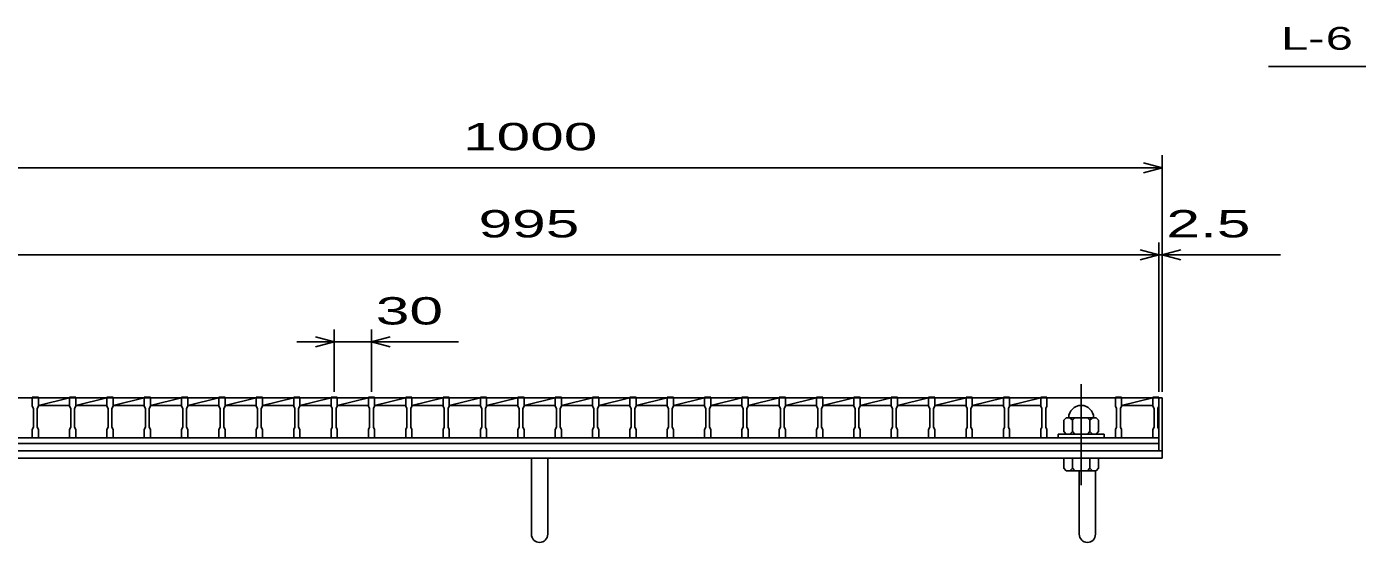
# Model space of a CAD drawing. Units: millimetres, scale not verified. Extents: x -1820 to 1731, y -1282 to 1054.
# Drawn here: x -1262 to -194, y -589 to -174 of the extents above; entities that cross this region are included whole.
import ezdxf
from ezdxf.enums import TextEntityAlignment as Align

# ---------------------------------------------------------------- set-up
doc = ezdxf.new("R2010")
doc.units = ezdxf.units.MM
doc.header["$LTSCALE"] = 10
doc.linetypes.add('CHAIN', pattern=[18.5, 12, -1.5, 3.5, -1.5])
for name, color, linetype, lineweight in [('16', 3, 'Continuous', 25), ('19', 6, 'Continuous', 25), ('22', 4, 'Continuous', 25)]:
    doc.layers.add(name, color=color, linetype=linetype, lineweight=lineweight)
doc.styles.add('ベクトル', font='')
doc.styles.get('ベクトル').set_extended_font_data('ベクトル')

msp = doc.modelspace()

# ---------------------------------------------------------------- linework, layer by layer
at = {"layer": '16', "linetype": 'CHAIN'}
msp.add_line((-415.5, -542.5), (-415.5, -461.5), dxfattribs=at)
at = {"layer": '16'}
for p, q in [((-1313, -472.5), (-1258, -472.5)), ((-1258, -472.5), (-1258, -471.8)), ((-1258, -471.8), (-1253, -471.8)), ((-1258, -472.5), (-1258, -479)), ((-1253, -472.5), (-1258, -472.5)), ((-1258, -479), (-1257, -481)), ((-1254, -481), (-1253, -479)), ((-1253, -471.8), (-1253, -472.5)), ((-1253, -479), (-1253, -472.5)), ((-1253, -472.5), (-1228, -472.5)), ((-1253, -478.5), (-1228, -472.5)), ((-1253, -478.5), (-1228, -478.5)), ((-1228, -472.5), (-1228, -471.8)), ((-1228, -471.8), (-1223, -471.8)), ((-1228, -472.5), (-1228, -479)), ((-1223, -472.5), (-1228, -472.5)), ((-1228, -479), (-1227, -481)), ((-1224, -481), (-1223, -479)), ((-1223, -471.8), (-1223, -472.5)), ((-1223, -479), (-1223, -472.5)), ((-1223, -472.5), (-1198, -472.5)), ((-1223, -478.5), (-1198, -472.5)), ((-1223, -478.5), (-1198, -478.5)), ((-1198, -472.5), (-1198, -471.8)), ((-1198, -471.8), (-1193, -471.8)), ((-1198, -472.5), (-1198, -479)), ((-1193, -472.5), (-1198, -472.5)), ((-1198, -479), (-1197, -481)), ((-1194, -481), (-1193, -479)), ((-1193, -471.8), (-1193, -472.5)), ((-1193, -479), (-1193, -472.5)), ((-1193, -472.5), (-1168, -472.5)), ((-1193, -478.5), (-1168, -472.5)), ((-1193, -478.5), (-1168, -478.5)), ((-1168, -472.5), (-1168, -471.8)), ((-1168, -471.8), (-1163, -471.8)), ((-1168, -472.5), (-1168, -479)), ((-1163, -472.5), (-1168, -472.5)), ((-1168, -479), (-1167, -481)), ((-1164, -481), (-1163, -479)), ((-1163, -471.8), (-1163, -472.5)), ((-1163, -479), (-1163, -472.5)), ((-1163, -472.5), (-1138, -472.5)), ((-1163, -478.5), (-1138, -472.5)), ((-1163, -478.5), (-1138, -478.5)), ((-1138, -472.5), (-1138, -471.8)), ((-1138, -471.8), (-1133, -471.8)), ((-1138, -472.5), (-1138, -479)), ((-1133, -472.5), (-1138, -472.5)), ((-1138, -479), (-1137, -481)), ((-1134, -481), (-1133, -479)), ((-1133, -471.8), (-1133, -472.5)), ((-1133, -479), (-1133, -472.5)), ((-1133, -472.5), (-1108, -472.5)), ((-1133, -478.5), (-1108, -472.5)), ((-1133, -478.5), (-1108, -478.5)), ((-1108, -472.5), (-1108, -471.8)), ((-1108, -471.8), (-1103, -471.8)), ((-1108, -472.5), (-1108, -479)), ((-1103, -472.5), (-1108, -472.5)), ((-1108, -479), (-1107, -481)), ((-1104, -481), (-1103, -479)), ((-1103, -471.8), (-1103, -472.5)), ((-1103, -479), (-1103, -472.5)), ((-1103, -472.5), (-1078, -472.5)), ((-1103, -478.5), (-1078, -472.5)), ((-1103, -478.5), (-1078, -478.5)), ((-1078, -472.5), (-1078, -471.8)), ((-1078, -471.8), (-1073, -471.8)), ((-1078, -472.5), (-1078, -479)), ((-1073, -472.5), (-1078, -472.5)), ((-1078, -479), (-1077, -481)), ((-1074, -481), (-1073, -479)), ((-1073, -471.8), (-1073, -472.5)), ((-1073, -479), (-1073, -472.5)), ((-1073, -472.5), (-1048, -472.5)), ((-1073, -478.5), (-1048, -472.5)), ((-1073, -478.5), (-1048, -478.5)), ((-1048, -472.5), (-1048, -471.8)), ((-1048, -471.8), (-1043, -471.8)), ((-1048, -472.5), (-1048, -479)), ((-1043, -472.5), (-1048, -472.5)), ((-1048, -479), (-1047, -481)), ((-1044, -481), (-1043, -479)), ((-1043, -471.8), (-1043, -472.5)), ((-1043, -479), (-1043, -472.5)), ((-1043, -472.5), (-1018, -472.5)), ((-1043, -478.5), (-1018, -472.5)), ((-1043, -478.5), (-1018, -478.5)), ((-1018, -472.5), (-1018, -471.8)), ((-1018, -471.8), (-1013, -471.8)), ((-1018, -472.5), (-1018, -479)), ((-1013, -472.5), (-1018, -472.5)), ((-1018, -479), (-1017, -481)), ((-1014, -481), (-1013, -479)), ((-1013, -471.8), (-1013, -472.5)), ((-1013, -479), (-1013, -472.5)), ((-1013, -472.5), (-988, -472.5)), ((-1013, -478.5), (-988, -472.5)), ((-1013, -478.5), (-988, -478.5)), ((-988, -472.5), (-988, -471.8)), ((-988, -471.8), (-983, -471.8)), ((-988, -472.5), (-988, -479)), ((-983, -472.5), (-988, -472.5)), ((-988, -479), (-987, -481)), ((-984, -481), (-983, -479)), ((-983, -471.8), (-983, -472.5)), ((-983, -479), (-983, -472.5)), ((-983, -472.5), (-958, -472.5)), ((-983, -478.5), (-958, -472.5)), ((-983, -478.5), (-958, -478.5)), ((-958, -472.5), (-958, -471.8)), ((-958, -471.8), (-953, -471.8)), ((-958, -472.5), (-958, -479)), ((-953, -472.5), (-958, -472.5)), ((-958, -479), (-957, -481)), ((-954, -481), (-953, -479)), ((-953, -471.8), (-953, -472.5)), ((-953, -479), (-953, -472.5)), ((-953, -472.5), (-928, -472.5)), ((-953, -478.5), (-928, -472.5)), ((-953, -478.5), (-928, -478.5)), ((-928, -472.5), (-928, -471.8)), ((-928, -471.8), (-923, -471.8)), ((-928, -472.5), (-928, -479)), ((-923, -472.5), (-928, -472.5)), ((-928, -479), (-927, -481)), ((-924, -481), (-923, -479)), ((-923, -471.8), (-923, -472.5)), ((-923, -479), (-923, -472.5)), ((-923, -472.5), (-898, -472.5)), ((-923, -478.5), (-898, -472.5)), ((-923, -478.5), (-898, -478.5)), ((-898, -472.5), (-898, -471.8)), ((-898, -471.8), (-893, -471.8)), ((-898, -472.5), (-898, -479)), ((-893, -472.5), (-898, -472.5)), ((-898, -479), (-897, -481)), ((-894, -481), (-893, -479)), ((-893, -471.8), (-893, -472.5)), ((-893, -479), (-893, -472.5)), ((-893, -472.5), (-868, -472.5)), ((-893, -478.5), (-868, -472.5)), ((-893, -478.5), (-868, -478.5)), ((-868, -472.5), (-868, -471.8)), ((-868, -471.8), (-863, -471.8)), ((-868, -472.5), (-868, -479)), ((-863, -472.5), (-868, -472.5)), ((-868, -479), (-867, -481)), ((-864, -481), (-863, -479)), ((-863, -471.8), (-863, -472.5)), ((-863, -479), (-863, -472.5)), ((-863, -472.5), (-838, -472.5)), ((-863, -478.5), (-838, -472.5)), ((-863, -478.5), (-838, -478.5)), ((-838, -472.5), (-838, -471.8)), ((-838, -471.8), (-833, -471.8)), ((-838, -472.5), (-838, -479)), ((-833, -472.5), (-838, -472.5)), ((-838, -479), (-837, -481)), ((-834, -481), (-833, -479)), ((-833, -471.8), (-833, -472.5)), ((-833, -479), (-833, -472.5)), ((-833, -472.5), (-808, -472.5)), ((-833, -478.5), (-808, -472.5)), ((-833, -478.5), (-808, -478.5)), ((-808, -472.5), (-808, -471.8)), ((-808, -471.8), (-803, -471.8)), ((-808, -472.5), (-808, -479)), ((-803, -472.5), (-808, -472.5)), ((-808, -479), (-807, -481)), ((-804, -481), (-803, -479)), ((-803, -471.8), (-803, -472.5)), ((-803, -479), (-803, -472.5)), ((-803, -472.5), (-778, -472.5)), ((-803, -478.5), (-778, -472.5)), ((-803, -478.5), (-778, -478.5)), ((-778, -472.5), (-778, -471.8)), ((-778, -471.8), (-773, -471.8)), ((-778, -472.5), (-778, -479)), ((-773, -472.5), (-778, -472.5)), ((-778, -479), (-777, -481)), ((-774, -481), (-773, -479)), ((-773, -471.8), (-773, -472.5)), ((-773, -479), (-773, -472.5)), ((-773, -472.5), (-748, -472.5)), ((-773, -478.5), (-748, -472.5)), ((-773, -478.5), (-748, -478.5)), ((-748, -472.5), (-748, -471.8)), ((-748, -471.8), (-743, -471.8)), ((-748, -472.5), (-748, -479)), ((-743, -472.5), (-748, -472.5)), ((-748, -479), (-747, -481)), ((-744, -481), (-743, -479)), ((-743, -471.8), (-743, -472.5)), ((-743, -479), (-743, -472.5)), ((-743, -472.5), (-718, -472.5)), ((-743, -478.5), (-718, -472.5)), ((-743, -478.5), (-718, -478.5)), ((-718, -472.5), (-718, -471.8)), ((-718, -471.8), (-713, -471.8)), ((-718, -472.5), (-718, -479)), ((-713, -472.5), (-718, -472.5)), ((-718, -479), (-717, -481)), ((-714, -481), (-713, -479)), ((-713, -471.8), (-713, -472.5)), ((-713, -479), (-713, -472.5)), ((-713, -472.5), (-688, -472.5)), ((-713, -478.5), (-688, -472.5)), ((-713, -478.5), (-688, -478.5)), ((-688, -472.5), (-688, -471.8)), ((-688, -471.8), (-683, -471.8)), ((-688, -472.5), (-688, -479)), ((-683, -472.5), (-688, -472.5)), ((-688, -479), (-687, -481)), ((-684, -481), (-683, -479)), ((-683, -471.8), (-683, -472.5)), ((-683, -479), (-683, -472.5)), ((-683, -472.5), (-658, -472.5)), ((-683, -478.5), (-658, -472.5)), ((-683, -478.5), (-658, -478.5)), ((-658, -472.5), (-658, -471.8)), ((-658, -471.8), (-653, -471.8)), ((-658, -472.5), (-658, -479)), ((-653, -472.5), (-658, -472.5)), ((-658, -479), (-657, -481)), ((-654, -481), (-653, -479)), ((-653, -471.8), (-653, -472.5)), ((-653, -479), (-653, -472.5)), ((-653, -472.5), (-628, -472.5)), ((-653, -478.5), (-628, -472.5)), ((-653, -478.5), (-628, -478.5)), ((-628, -472.5), (-628, -471.8)), ((-628, -471.8), (-623, -471.8)), ((-628, -472.5), (-628, -479)), ((-623, -472.5), (-628, -472.5)), ((-628, -479), (-627, -481)), ((-624, -481), (-623, -479)), ((-623, -471.8), (-623, -472.5)), ((-623, -479), (-623, -472.5)), ((-623, -472.5), (-598, -472.5)), ((-623, -478.5), (-598, -472.5)), ((-623, -478.5), (-598, -478.5)), ((-598, -472.5), (-598, -471.8)), ((-598, -471.8), (-593, -471.8)), ((-598, -472.5), (-598, -479)), ((-593, -472.5), (-598, -472.5)), ((-598, -479), (-597, -481)), ((-594, -481), (-593, -479)), ((-593, -471.8), (-593, -472.5)), ((-593, -479), (-593, -472.5)), ((-593, -472.5), (-568, -472.5)), ((-593, -478.5), (-568, -472.5)), ((-593, -478.5), (-568, -478.5)), ((-568, -472.5), (-568, -471.8)), ((-568, -471.8), (-563, -471.8)), ((-568, -472.5), (-568, -479)), ((-563, -472.5), (-568, -472.5)), ((-568, -479), (-567, -481)), ((-564, -481), (-563, -479)), ((-563, -471.8), (-563, -472.5)), ((-563, -479), (-563, -472.5)), ((-563, -472.5), (-538, -472.5)), ((-563, -478.5), (-538, -472.5)), ((-563, -478.5), (-538, -478.5)), ((-538, -472.5), (-538, -471.8)), ((-538, -471.8), (-533, -471.8)), ((-538, -472.5), (-538, -479)), ((-533, -472.5), (-538, -472.5)), ((-538, -479), (-537, -481)), ((-534, -481), (-533, -479)), ((-533, -471.8), (-533, -472.5)), ((-533, -479), (-533, -472.5)), ((-533, -472.5), (-508, -472.5)), ((-533, -478.5), (-508, -472.5)), ((-533, -478.5), (-508, -478.5)), ((-508, -472.5), (-508, -471.8)), ((-508, -471.8), (-503, -471.8)), ((-508, -472.5), (-508, -479)), ((-503, -472.5), (-508, -472.5)), ((-508, -479), (-507, -481)), ((-504, -481), (-503, -479)), ((-503, -471.8), (-503, -472.5)), ((-503, -479), (-503, -472.5)), ((-503, -472.5), (-478, -472.5)), ((-503, -478.5), (-478, -472.5)), ((-503, -478.5), (-478, -478.5)), ((-478, -472.5), (-478, -471.8)), ((-478, -471.8), (-473, -471.8)), ((-478, -472.5), (-478, -479)), ((-473, -472.5), (-478, -472.5)), ((-478, -479), (-477, -481)), ((-474, -481), (-473, -479)), ((-473, -471.8), (-473, -472.5)), ((-473, -479), (-473, -472.5)), ((-473, -472.5), (-448, -472.5)), ((-473, -478.5), (-448, -472.5)), ((-473, -478.5), (-448, -478.5)), ((-448, -472.5), (-448, -471.8)), ((-448, -471.8), (-443, -471.8)), ((-448, -472.5), (-448, -479)), ((-443, -472.5), (-448, -472.5)), ((-448, -479), (-447, -481)), ((-444, -481), (-443, -479)), ((-443, -471.8), (-443, -472.5)), ((-443, -479), (-443, -472.5)), ((-443, -472.5), (-388, -472.5)), ((-388, -472.5), (-388, -471.8)), ((-388, -471.8), (-383, -471.8)), ((-388, -472.5), (-388, -479)), ((-383, -472.5), (-388, -472.5)), ((-388, -479), (-387, -481)), ((-384, -481), (-383, -479)), ((-383, -471.8), (-383, -472.5)), ((-383, -479), (-383, -472.5)), ((-383, -472.5), (-358, -472.5)), ((-383, -478.5), (-358, -472.5)), ((-383, -478.5), (-358, -478.5)), ((-358, -472.5), (-358, -471.8)), ((-358, -471.8), (-353, -471.8)), ((-358, -472.5), (-358, -479)), ((-353, -472.5), (-358, -472.5)), ((-358, -479), (-357, -481)), ((-354, -481), (-353, -479)), ((-353, -471.8), (-353, -472.5)), ((-353, -479), (-353, -472.5)), ((-353, -504.5), (-353, -472.5)), ((-1257, -481), (-1257, -496)), ((-1254, -496), (-1254, -481)), ((-1227, -481), (-1227, -496)), ((-1224, -496), (-1224, -481)), ((-1197, -481), (-1197, -496)), ((-1194, -496), (-1194, -481)), ((-1167, -481), (-1167, -496)), ((-1164, -496), (-1164, -481)), ((-1137, -481), (-1137, -496)), ((-1134, -496), (-1134, -481)), ((-1107, -481), (-1107, -496)), ((-1104, -496), (-1104, -481)), ((-1077, -481), (-1077, -496)), ((-1074, -496), (-1074, -481)), ((-1047, -481), (-1047, -496)), ((-1044, -496), (-1044, -481)), ((-1017, -481), (-1017, -496)), ((-1014, -496), (-1014, -481)), ((-987, -481), (-987, -496)), ((-984, -496), (-984, -481)), ((-957, -481), (-957, -496)), ((-954, -496), (-954, -481)), ((-927, -481), (-927, -496)), ((-924, -496), (-924, -481)), ((-897, -481), (-897, -496)), ((-894, -496), (-894, -481)), ((-867, -481), (-867, -496)), ((-864, -496), (-864, -481)), ((-837, -481), (-837, -496)), ((-834, -496), (-834, -481)), ((-807, -481), (-807, -496)), ((-804, -496), (-804, -481)), ((-777, -481), (-777, -496)), ((-774, -496), (-774, -481)), ((-747, -481), (-747, -496)), ((-744, -496), (-744, -481)), ((-717, -481), (-717, -496)), ((-714, -496), (-714, -481)), ((-687, -481), (-687, -496)), ((-684, -496), (-684, -481)), ((-657, -481), (-657, -496)), ((-654, -496), (-654, -481)), ((-627, -481), (-627, -496)), ((-624, -496), (-624, -481)), ((-597, -481), (-597, -496)), ((-594, -496), (-594, -481)), ((-567, -481), (-567, -496)), ((-564, -496), (-564, -481)), ((-537, -481), (-537, -496)), ((-534, -496), (-534, -481)), ((-507, -481), (-507, -496)), ((-504, -496), (-504, -481)), ((-477, -481), (-477, -496)), ((-474, -496), (-474, -481)), ((-447, -481), (-447, -496)), ((-444, -496), (-444, -481)), ((-427.5, -488.5), (-429.5, -490.5)), ((-429.5, -499.5), (-429.5, -490.5)), ((-427.5, -488.5), (-403.5, -488.5)), ((-422.5, -490.5), (-424.5, -488.5)), ((-422.5, -490.5), (-420.5, -488.5)), ((-422.5, -499.5), (-422.5, -490.5)), ((-408.5, -490.5), (-410.5, -488.5)), ((-408.5, -490.5), (-406.5, -488.5)), ((-408.5, -499.5), (-408.5, -490.5)), ((-401.5, -490.5), (-403.5, -488.5)), ((-401.5, -499.5), (-401.5, -490.5)), ((-387, -481), (-387, -496)), ((-384, -496), (-384, -481)), ((-357, -481), (-357, -496)), ((-354, -496), (-354, -481)), ((-1257, -496), (-1258, -498)), ((-1258, -498), (-1258, -504.5)), ((-1253, -498), (-1254, -496)), ((-1253, -504.5), (-1253, -498)), ((-1227, -496), (-1228, -498)), ((-1228, -498), (-1228, -504.5)), ((-1223, -498), (-1224, -496)), ((-1223, -504.5), (-1223, -498)), ((-1197, -496), (-1198, -498)), ((-1198, -498), (-1198, -504.5)), ((-1193, -498), (-1194, -496)), ((-1193, -504.5), (-1193, -498)), ((-1167, -496), (-1168, -498)), ((-1168, -498), (-1168, -504.5)), ((-1163, -498), (-1164, -496)), ((-1163, -504.5), (-1163, -498)), ((-1137, -496), (-1138, -498)), ((-1138, -498), (-1138, -504.5)), ((-1133, -498), (-1134, -496)), ((-1133, -504.5), (-1133, -498)), ((-1107, -496), (-1108, -498)), ((-1108, -498), (-1108, -504.5)), ((-1103, -498), (-1104, -496)), ((-1103, -504.5), (-1103, -498)), ((-1077, -496), (-1078, -498)), ((-1078, -498), (-1078, -504.5)), ((-1073, -498), (-1074, -496)), ((-1073, -504.5), (-1073, -498)), ((-1047, -496), (-1048, -498)), ((-1048, -498), (-1048, -504.5)), ((-1043, -498), (-1044, -496)), ((-1043, -504.5), (-1043, -498)), ((-1017, -496), (-1018, -498)), ((-1018, -498), (-1018, -504.5)), ((-1013, -498), (-1014, -496)), ((-1013, -504.5), (-1013, -498)), ((-987, -496), (-988, -498)), ((-988, -498), (-988, -504.5)), ((-983, -498), (-984, -496)), ((-983, -504.5), (-983, -498)), ((-957, -496), (-958, -498)), ((-958, -498), (-958, -504.5)), ((-953, -498), (-954, -496)), ((-953, -504.5), (-953, -498)), ((-927, -496), (-928, -498)), ((-928, -498), (-928, -504.5)), ((-923, -498), (-924, -496)), ((-923, -504.5), (-923, -498)), ((-897, -496), (-898, -498)), ((-898, -498), (-898, -504.5)), ((-893, -498), (-894, -496)), ((-893, -504.5), (-893, -498)), ((-867, -496), (-868, -498)), ((-868, -498), (-868, -504.5)), ((-863, -498), (-864, -496)), ((-863, -504.5), (-863, -498)), ((-837, -496), (-838, -498)), ((-838, -498), (-838, -504.5)), ((-833, -498), (-834, -496)), ((-833, -504.5), (-833, -498)), ((-807, -496), (-808, -498)), ((-808, -498), (-808, -504.5)), ((-803, -498), (-804, -496)), ((-803, -504.5), (-803, -498)), ((-777, -496), (-778, -498)), ((-778, -498), (-778, -504.5)), ((-773, -498), (-774, -496)), ((-773, -504.5), (-773, -498)), ((-747, -496), (-748, -498)), ((-748, -498), (-748, -504.5)), ((-743, -498), (-744, -496)), ((-743, -504.5), (-743, -498)), ((-717, -496), (-718, -498)), ((-718, -498), (-718, -504.5)), ((-713, -498), (-714, -496)), ((-713, -504.5), (-713, -498)), ((-687, -496), (-688, -498)), ((-688, -498), (-688, -504.5)), ((-683, -498), (-684, -496)), ((-683, -504.5), (-683, -498)), ((-657, -496), (-658, -498)), ((-658, -498), (-658, -504.5)), ((-653, -498), (-654, -496)), ((-653, -504.5), (-653, -498)), ((-627, -496), (-628, -498)), ((-628, -498), (-628, -504.5)), ((-623, -498), (-624, -496)), ((-623, -504.5), (-623, -498)), ((-597, -496), (-598, -498)), ((-598, -498), (-598, -504.5)), ((-593, -498), (-594, -496)), ((-593, -504.5), (-593, -498)), ((-567, -496), (-568, -498)), ((-568, -498), (-568, -504.5)), ((-563, -498), (-564, -496)), ((-563, -504.5), (-563, -498)), ((-537, -496), (-538, -498)), ((-538, -498), (-538, -504.5)), ((-533, -498), (-534, -496)), ((-533, -504.5), (-533, -498)), ((-507, -496), (-508, -498)), ((-508, -498), (-508, -504.5)), ((-503, -498), (-504, -496)), ((-503, -504.5), (-503, -498)), ((-477, -496), (-478, -498)), ((-478, -498), (-478, -504.5)), ((-473, -498), (-474, -496)), ((-473, -504.5), (-473, -498)), ((-447, -496), (-448, -498)), ((-448, -498), (-448, -504.5)), ((-443, -498), (-444, -496)), ((-443, -504.5), (-443, -498)), ((-434, -504.5), (-434, -501.5)), ((-434, -501.5), (-397, -501.5)), ((-429.5, -499.5), (-427.5, -501.5)), ((-424.5, -501.5), (-422.5, -499.5)), ((-422.5, -499.5), (-420.5, -501.5)), ((-410.5, -501.5), (-408.5, -499.5)), ((-408.5, -499.5), (-406.5, -501.5)), ((-403.5, -501.5), (-401.5, -499.5)), ((-397, -504.5), (-397, -501.5)), ((-387, -496), (-388, -498)), ((-388, -498), (-388, -504.5)), ((-383, -498), (-384, -496)), ((-383, -504.5), (-383, -498)), ((-357, -496), (-358, -498)), ((-358, -498), (-358, -504.5)), ((-353, -498), (-354, -496)), ((-353, -504.5), (-353, -498)), ((-1348, -504.5), (-353, -504.5)), ((-1348, -509), (-353, -509)), ((-1313, -504.5), (-1258, -504.5)), ((-1258, -504.5), (-1253, -504.5)), ((-1253, -504.5), (-1228, -504.5)), ((-1228, -504.5), (-1223, -504.5)), ((-1223, -504.5), (-1198, -504.5)), ((-1198, -504.5), (-1193, -504.5)), ((-1193, -504.5), (-1168, -504.5)), ((-1168, -504.5), (-1163, -504.5)), ((-1163, -504.5), (-1138, -504.5)), ((-1138, -504.5), (-1133, -504.5)), ((-1133, -504.5), (-1108, -504.5)), ((-1108, -504.5), (-1103, -504.5)), ((-1103, -504.5), (-1078, -504.5)), ((-1078, -504.5), (-1073, -504.5)), ((-1073, -504.5), (-1048, -504.5)), ((-1048, -504.5), (-1043, -504.5)), ((-1043, -504.5), (-1018, -504.5)), ((-1018, -504.5), (-1013, -504.5)), ((-1013, -504.5), (-988, -504.5)), ((-988, -504.5), (-983, -504.5)), ((-983, -504.5), (-958, -504.5)), ((-958, -504.5), (-953, -504.5)), ((-953, -504.5), (-928, -504.5)), ((-928, -504.5), (-923, -504.5)), ((-923, -504.5), (-898, -504.5)), ((-898, -504.5), (-893, -504.5)), ((-893, -504.5), (-868, -504.5)), ((-868, -504.5), (-863, -504.5)), ((-863, -504.5), (-838, -504.5)), ((-838, -504.5), (-833, -504.5)), ((-833, -504.5), (-808, -504.5)), ((-808, -504.5), (-803, -504.5)), ((-803, -504.5), (-778, -504.5)), ((-778, -504.5), (-773, -504.5)), ((-773, -504.5), (-748, -504.5)), ((-748, -504.5), (-743, -504.5)), ((-743, -504.5), (-718, -504.5)), ((-718, -504.5), (-713, -504.5)), ((-713, -504.5), (-688, -504.5)), ((-688, -504.5), (-683, -504.5)), ((-683, -504.5), (-658, -504.5)), ((-658, -504.5), (-653, -504.5)), ((-653, -504.5), (-628, -504.5)), ((-628, -504.5), (-623, -504.5)), ((-623, -504.5), (-598, -504.5)), ((-598, -504.5), (-593, -504.5)), ((-593, -504.5), (-568, -504.5)), ((-568, -504.5), (-563, -504.5)), ((-563, -504.5), (-538, -504.5)), ((-538, -504.5), (-533, -504.5)), ((-533, -504.5), (-508, -504.5)), ((-508, -504.5), (-503, -504.5)), ((-503, -504.5), (-478, -504.5)), ((-478, -504.5), (-473, -504.5)), ((-473, -504.5), (-448, -504.5)), ((-448, -504.5), (-443, -504.5)), ((-443, -504.5), (-388, -504.5)), ((-434, -504.5), (-397, -504.5)), ((-388, -504.5), (-383, -504.5)), ((-383, -504.5), (-358, -504.5)), ((-358, -504.5), (-353, -504.5)), ((-353, -509), (-353, -504.5)), ((-353, -515), (-353, -509)), ((-1348, -515), (-353, -515))]:
    msp.add_line(p, q, dxfattribs=at)
msp.add_arc((-415.5, -488.5), 10, 0, 180, dxfattribs=at)
at = {"layer": '19'}
for p, q in [((-353, -472.5), (-350.5, -472.5)), ((-350.5, -472.5), (-350.5, -515)), ((-1350.5, -515), (-350.5, -515)), ((-350.5, -521), (-1350.5, -521)), ((-857, -582.11), (-857, -521)), ((-844, -582.11), (-844, -521)), ((-429.5, -529), (-429.5, -521)), ((-429.5, -521), (-401.5, -521)), ((-422.5, -529), (-422.5, -521)), ((-408.5, -529), (-408.5, -521)), ((-401.5, -529), (-401.5, -521)), ((-350.5, -515), (-350.5, -521)), ((-429.5, -529), (-427.5, -531)), ((-427.5, -531), (-403.5, -531)), ((-422.5, -529), (-424.5, -531)), ((-420.5, -531), (-422.5, -529)), ((-417, -582.11), (-417, -531)), ((-408.5, -529), (-410.5, -531)), ((-406.5, -531), (-408.5, -529)), ((-404, -582.11), (-404, -531)), ((-403.5, -531), (-401.5, -529))]:
    msp.add_line(p, q, dxfattribs=at)
for centre in [(-850.5, -582.11), (-410.5, -582.11)]:
    msp.add_arc(centre, 6.5, 180, 0, dxfattribs=at)
at = {"layer": '22'}
for p, q in [((-265, -206), (-65, -206)), ((-350.5, -467.5), (-350.5, -277.5)), ((-1350.5, -287.5), (-350.5, -287.5)), ((-350.5, -287.5), (-365.5, -283.5)), ((-365.5, -291.5), (-350.5, -287.5)), ((-353, -467.5), (-353, -347.5)), ((-350.5, -467.5), (-350.5, -347.5)), ((-1348, -357.5), (-353, -357.5)), ((-353, -357.5), (-368, -353.5)), ((-368, -361.5), (-353, -357.5)), ((-353, -357.5), (-350.5, -357.5)), ((-350.5, -357.5), (-335.5, -353.5)), ((-335.5, -361.5), (-350.5, -357.5)), ((-350.5, -357.5), (-255.5, -357.5)), ((-1015.5, -427.5), (-1045.5, -427.5)), ((-1015.5, -427.5), (-1030.5, -423.5)), ((-1030.5, -431.5), (-1015.5, -427.5)), ((-1015.5, -467.5), (-1015.5, -417.5)), ((-1015.5, -427.5), (-985.5, -427.5)), ((-985.5, -417.5), (-985.5, -467.5)), ((-985.5, -427.5), (-970.5, -423.5)), ((-970.5, -431.5), (-985.5, -427.5)), ((-985.5, -427.5), (-915.5, -427.5))]:
    msp.add_line(p, q, dxfattribs=at)

# ---------------------------------------------------------------- texts
at = {"layer": '22', "color": 2, "style": 'ベクトル'}
for s, height, width, p in [('L-', 18.33, 1.6, (-255, -183.5)), (' 6 ', 18.33, 1.6, (-230, -183.5)), (' 1000 ', 21.99, 1.65, (-925.5, -262.5)), (' 995 ', 21.99, 1.65, (-913, -332.5)), (' 2.5 ', 21.99, 1.65, (-360.5, -332.5)), (' 30 ', 21.99, 1.65, (-995.5, -402.5))]:
    msp.add_text(s, height=height, dxfattribs=dict(at, width=width)).set_placement(p, align=Align.MIDDLE_LEFT)

doc.saveas('drawing.dxf')
